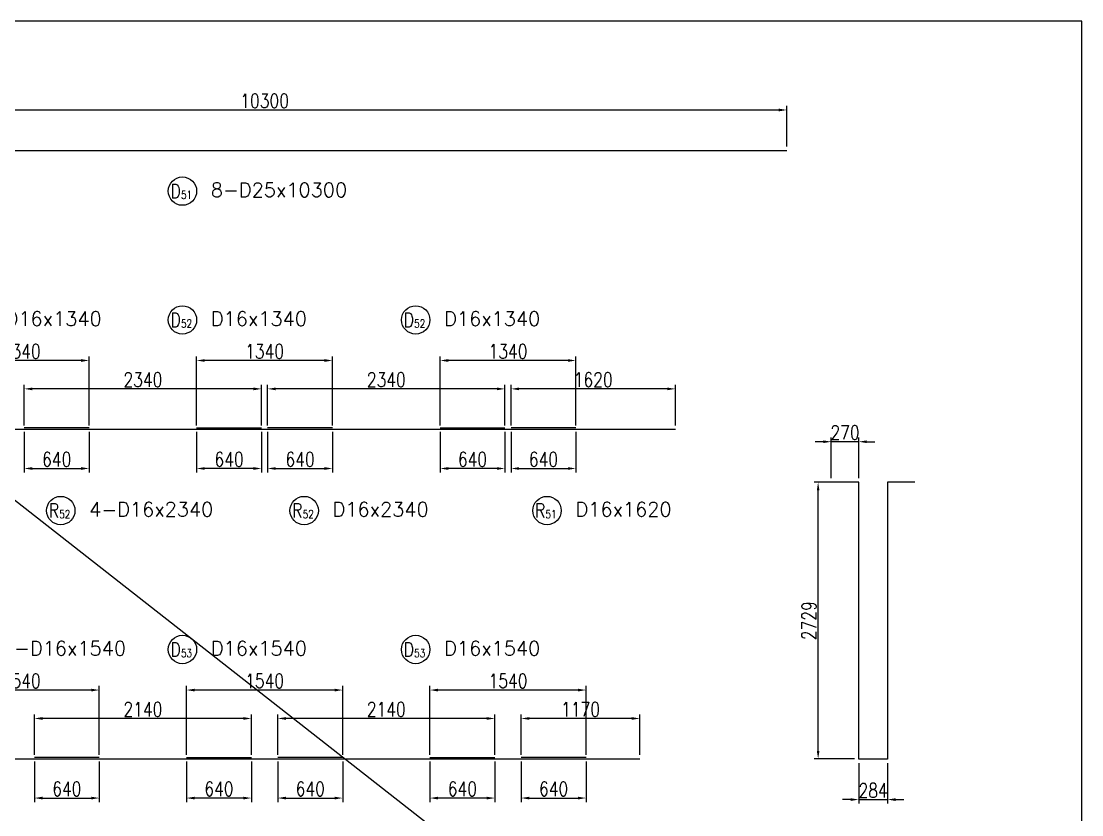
# Model space of a CAD drawing. Header units: millimetres. Extents: x -41433 to 131500, y -94900 to 39745.
# Drawn here: x 56100 to 66558, y 21383 to 29208 of the extents above; entities that cross this region are included whole.
import ezdxf
from ezdxf.enums import TextEntityAlignment as Align

# ---------------------------------------------------------------- set-up
doc = ezdxf.new("R2010")
doc.units = ezdxf.units.MM
doc.header["$LTSCALE"] = 160
doc.header["$MEASUREMENT"] = 0
doc.layers.get('DEFPOINTS').update_dxf_attribs({"color": 53, "linetype": 'CONTINUOUS'})
for name, color, linetype in [('DIM', 6, 'CONTINUOUS'), ('DIM-L', 6, 'CONTINUOUS'), ('TEKKIN-L', 2, 'CONTINUOUS'), ('TEKKIN-R', 3, 'CONTINUOUS'), ('TEKKIN-S', 3, 'CONTINUOUS'), ('TEXT', 4, 'CONTINUOUS'), ('TEXT-文字', 4, 'CONTINUOUS')]:
    doc.layers.add(name, color=color, linetype=linetype)
doc.styles.add('DIM-TEXT', font='ROMANS', dxfattribs={"width": 0.8, "bigfont": 'EXTFONT'})
doc.styles.add('MSゴシック', font='')
doc.styles.add('romans', font='romans.shx', dxfattribs={"bigfont": 'extfont.shx'})
doc.styles.get('MSゴシック').set_extended_font_data('MS Gothic')
doc.dimstyles.new('DIM40', dxfattribs={"dimscale": 40, "dimtxt": 3.5, "dimasz": 2, "dimexe": 1, "dimexo": 1, "dimgap": 0.5, "dimtad": 1, "dimdec": 0, "dimzin": 9, "dimdsep": 46, "dimtxsty": 'DIM-TEXT', "dimcen": 0, "dimclrt": 4, "dimaunit": 1, "dimadec": 4, "dimazin": 0, "dimtfac": 1, "dimtdec": 0, "dimtix": 1, "dimtmove": 2, "dimatfit": 0, "dimfxl": 1, "dimlwd": -1, "dimlwe": -1, "dimarcsym": 0})

# ---------------------------------------------------------------- blocks, each defined once
blk = doc.blocks.new('*D236')
at = {"layer": 'DEFPOINTS', "color": 0, "ltscale": 0.8, "transparency": 16777216}
for p in [(56230, 21948), (56870, 21948), (56870, 21548)]:
    blk.add_point(p, dxfattribs=at)
at = {"layer": 'DIM', "color": 0, "ltscale": 0.8, "transparency": 16777216}
for p, q in [((56230, 21908), (56230, 21508)), ((56870, 21908), (56870, 21508)), ((56310, 21548), (56790, 21548))]:
    blk.add_line(p, q, dxfattribs=at)
for points in [[(56310, 21561), (56310, 21534), (56230, 21548)], [(56790, 21561), (56790, 21534), (56870, 21548)]]:
    blk.add_solid(points, dxfattribs=at)
at = {"layer": 'DIM', "color": 4, "ltscale": 0.8, "transparency": 16777216, "insert": (56550, 21638), "char_height": 140, "attachment_point": 5, "style": 'DIM-TEXT'}
blk.add_mtext('640', dxfattribs=at)
blk = doc.blocks.new('*D237')
at = {"layer": 'DEFPOINTS', "color": 0, "ltscale": 0.8, "transparency": 16777216}
for p in [(57730, 21948), (58370, 21948), (57730, 21548)]:
    blk.add_point(p, dxfattribs=at)
at = {"layer": 'DIM', "color": 0, "ltscale": 0.8, "transparency": 16777216}
for p, q in [((57730, 21908), (57730, 21508)), ((58370, 21908), (58370, 21508)), ((58290, 21548), (57810, 21548))]:
    blk.add_line(p, q, dxfattribs=at)
for points in [[(57810, 21561), (57810, 21534), (57730, 21548)], [(58290, 21561), (58290, 21534), (58370, 21548)]]:
    blk.add_solid(points, dxfattribs=at)
at = {"layer": 'DIM', "color": 4, "ltscale": 0.8, "transparency": 16777216, "insert": (58050, 21638), "char_height": 140, "attachment_point": 5, "style": 'DIM-TEXT'}
blk.add_mtext('640', dxfattribs=at)
blk = doc.blocks.new('*D238')
at = {"layer": 'DEFPOINTS', "color": 0, "ltscale": 0.8, "transparency": 16777216}
for p in [(58630, 21948), (59270, 21948), (59270, 21548)]:
    blk.add_point(p, dxfattribs=at)
at = {"layer": 'DIM', "color": 0, "ltscale": 0.8, "transparency": 16777216}
for p, q in [((58630, 21908), (58630, 21508)), ((59270, 21908), (59270, 21508)), ((58710, 21548), (59190, 21548))]:
    blk.add_line(p, q, dxfattribs=at)
for points in [[(58710, 21561), (58710, 21534), (58630, 21548)], [(59190, 21561), (59190, 21534), (59270, 21548)]]:
    blk.add_solid(points, dxfattribs=at)
at = {"layer": 'DIM', "color": 4, "ltscale": 0.8, "transparency": 16777216, "insert": (58950, 21638), "char_height": 140, "attachment_point": 5, "style": 'DIM-TEXT'}
blk.add_mtext('640', dxfattribs=at)
blk = doc.blocks.new('*D239')
at = {"layer": 'DEFPOINTS', "color": 0, "ltscale": 0.8, "transparency": 16777216}
for p in [(60130, 21948), (60770, 21948), (60130, 21548)]:
    blk.add_point(p, dxfattribs=at)
at = {"layer": 'DIM', "color": 0, "ltscale": 0.8, "transparency": 16777216}
for p, q in [((60130, 21908), (60130, 21508)), ((60770, 21908), (60770, 21508)), ((60690, 21548), (60210, 21548))]:
    blk.add_line(p, q, dxfattribs=at)
for points in [[(60210, 21561), (60210, 21534), (60130, 21548)], [(60690, 21561), (60690, 21534), (60770, 21548)]]:
    blk.add_solid(points, dxfattribs=at)
at = {"layer": 'DIM', "color": 4, "ltscale": 0.8, "transparency": 16777216, "insert": (60450, 21638), "char_height": 140, "attachment_point": 5, "style": 'DIM-TEXT'}
blk.add_mtext('640', dxfattribs=at)
blk = doc.blocks.new('*D240')
at = {"layer": 'DEFPOINTS', "color": 0, "ltscale": 0.8, "transparency": 16777216}
for p in [(61030, 21948), (61670, 21948), (61670, 21548)]:
    blk.add_point(p, dxfattribs=at)
at = {"layer": 'DIM', "color": 0, "ltscale": 0.8, "transparency": 16777216}
for p, q in [((61030, 21908), (61030, 21508)), ((61670, 21908), (61670, 21508)), ((61110, 21548), (61590, 21548))]:
    blk.add_line(p, q, dxfattribs=at)
for points in [[(61110, 21561), (61110, 21534), (61030, 21548)], [(61590, 21561), (61590, 21534), (61670, 21548)]]:
    blk.add_solid(points, dxfattribs=at)
at = {"layer": 'DIM', "color": 4, "ltscale": 0.8, "transparency": 16777216, "insert": (61350, 21638), "char_height": 140, "attachment_point": 5, "style": 'DIM-TEXT'}
blk.add_mtext('640', dxfattribs=at)
blk = doc.blocks.new('*D242')
at = {"layer": 'DEFPOINTS', "color": 0, "ltscale": 0.8, "transparency": 16777216}
for p in [(55330, 22613), (55330, 21933), (56870, 21933)]:
    blk.add_point(p, dxfattribs=at)
at = {"layer": 'DIM', "color": 0, "ltscale": 0.8, "transparency": 16777216}
for p, q in [((55330, 21973), (55330, 22653)), ((56790, 22613), (55410, 22613)), ((56870, 21973), (56870, 22653))]:
    blk.add_line(p, q, dxfattribs=at)
for points in [[(55410, 22626), (55410, 22599), (55330, 22613)], [(56790, 22626), (56790, 22599), (56870, 22613)]]:
    blk.add_solid(points, dxfattribs=at)
at = {"layer": 'DIM', "color": 4, "ltscale": 0.8, "transparency": 16777216, "insert": (56100, 22703), "char_height": 140, "attachment_point": 5, "style": 'DIM-TEXT'}
blk.add_mtext('1540', dxfattribs=at)
blk = doc.blocks.new('*D243')
at = {"layer": 'DEFPOINTS', "color": 0, "ltscale": 0.8, "transparency": 16777216}
for p in [(56230, 22333), (56230, 21933), (58370, 21933)]:
    blk.add_point(p, dxfattribs=at)
at = {"layer": 'DIM', "color": 0, "ltscale": 0.8, "transparency": 16777216}
for p, q in [((56230, 21973), (56230, 22373)), ((58290, 22333), (56310, 22333)), ((58370, 21973), (58370, 22373))]:
    blk.add_line(p, q, dxfattribs=at)
for points in [[(56310, 22346), (56310, 22319), (56230, 22333)], [(58290, 22346), (58290, 22319), (58370, 22333)]]:
    blk.add_solid(points, dxfattribs=at)
at = {"layer": 'DIM', "color": 4, "ltscale": 0.8, "transparency": 16777216, "insert": (57300, 22423), "char_height": 140, "attachment_point": 5, "style": 'DIM-TEXT'}
blk.add_mtext('2140', dxfattribs=at)
blk = doc.blocks.new('*D244')
at = {"layer": 'DEFPOINTS', "color": 0, "ltscale": 0.8, "transparency": 16777216}
for p in [(57730, 22613), (57730, 21933), (59270, 21933)]:
    blk.add_point(p, dxfattribs=at)
at = {"layer": 'DIM', "color": 0, "ltscale": 0.8, "transparency": 16777216}
for p, q in [((57730, 21973), (57730, 22653)), ((59190, 22613), (57810, 22613)), ((59270, 21973), (59270, 22653))]:
    blk.add_line(p, q, dxfattribs=at)
for points in [[(57810, 22626), (57810, 22599), (57730, 22613)], [(59190, 22626), (59190, 22599), (59270, 22613)]]:
    blk.add_solid(points, dxfattribs=at)
at = {"layer": 'DIM', "color": 4, "ltscale": 0.8, "transparency": 16777216, "insert": (58500, 22703), "char_height": 140, "attachment_point": 5, "style": 'DIM-TEXT'}
blk.add_mtext('1540', dxfattribs=at)
blk = doc.blocks.new('*D245')
at = {"layer": 'DEFPOINTS', "color": 0, "ltscale": 0.8, "transparency": 16777216}
for p in [(58630, 22333), (58630, 21933), (60770, 21933)]:
    blk.add_point(p, dxfattribs=at)
at = {"layer": 'DIM', "color": 0, "ltscale": 0.8, "transparency": 16777216}
for p, q in [((58630, 21973), (58630, 22373)), ((60690, 22333), (58710, 22333)), ((60770, 21973), (60770, 22373))]:
    blk.add_line(p, q, dxfattribs=at)
for points in [[(58710, 22346), (58710, 22319), (58630, 22333)], [(60690, 22346), (60690, 22319), (60770, 22333)]]:
    blk.add_solid(points, dxfattribs=at)
at = {"layer": 'DIM', "color": 4, "ltscale": 0.8, "transparency": 16777216, "insert": (59700, 22423), "char_height": 140, "attachment_point": 5, "style": 'DIM-TEXT'}
blk.add_mtext('2140', dxfattribs=at)
blk = doc.blocks.new('*D246')
at = {"layer": 'DEFPOINTS', "color": 0, "ltscale": 0.8, "transparency": 16777216}
for p in [(61030, 22333), (61030, 21933), (62200, 21933)]:
    blk.add_point(p, dxfattribs=at)
at = {"layer": 'DIM', "color": 0, "ltscale": 0.8, "transparency": 16777216}
for p, q in [((61030, 21973), (61030, 22373)), ((62120, 22333), (61110, 22333)), ((62200, 21973), (62200, 22373))]:
    blk.add_line(p, q, dxfattribs=at)
for points in [[(61110, 22346), (61110, 22319), (61030, 22333)], [(62120, 22346), (62120, 22319), (62200, 22333)]]:
    blk.add_solid(points, dxfattribs=at)
at = {"layer": 'DIM', "color": 4, "ltscale": 0.8, "transparency": 16777216, "insert": (61615, 22423), "char_height": 140, "attachment_point": 5, "style": 'DIM-TEXT'}
blk.add_mtext('1170', dxfattribs=at)
blk = doc.blocks.new('*D247')
at = {"layer": 'DEFPOINTS', "color": 0, "ltscale": 0.8, "transparency": 16777216}
for p in [(60130, 22613), (60130, 21933), (61670, 21933)]:
    blk.add_point(p, dxfattribs=at)
at = {"layer": 'DIM', "color": 0, "ltscale": 0.8, "transparency": 16777216}
for p, q in [((60130, 21973), (60130, 22653)), ((61590, 22613), (60210, 22613)), ((61670, 21973), (61670, 22653))]:
    blk.add_line(p, q, dxfattribs=at)
for points in [[(60210, 22626), (60210, 22599), (60130, 22613)], [(61590, 22626), (61590, 22599), (61670, 22613)]]:
    blk.add_solid(points, dxfattribs=at)
at = {"layer": 'DIM', "color": 4, "ltscale": 0.8, "transparency": 16777216, "insert": (60900, 22703), "char_height": 140, "attachment_point": 5, "style": 'DIM-TEXT'}
blk.add_mtext('1540', dxfattribs=at)
blk = doc.blocks.new('*D248')
at = {"layer": 'DEFPOINTS', "color": 0, "ltscale": 0.8, "transparency": 16777216}
for p in [(60930, 25198), (61570, 25198), (61570, 24798)]:
    blk.add_point(p, dxfattribs=at)
at = {"layer": 'DIM', "color": 0, "ltscale": 0.8, "transparency": 16777216}
for p, q in [((60930, 25158), (60930, 24758)), ((61570, 25158), (61570, 24758)), ((61010, 24798), (61490, 24798))]:
    blk.add_line(p, q, dxfattribs=at)
for points in [[(61010, 24811), (61010, 24784), (60930, 24798)], [(61490, 24811), (61490, 24784), (61570, 24798)]]:
    blk.add_solid(points, dxfattribs=at)
at = {"layer": 'DIM', "color": 4, "ltscale": 0.8, "transparency": 16777216, "insert": (61250, 24888), "char_height": 140, "attachment_point": 5, "style": 'DIM-TEXT'}
blk.add_mtext('640', dxfattribs=at)
blk = doc.blocks.new('*D249')
at = {"layer": 'DEFPOINTS', "color": 0, "ltscale": 0.8, "transparency": 16777216}
for p in [(60230, 25198), (60870, 25198), (60230, 24798)]:
    blk.add_point(p, dxfattribs=at)
at = {"layer": 'DIM', "color": 0, "ltscale": 0.8, "transparency": 16777216}
for p, q in [((60230, 25158), (60230, 24758)), ((60870, 25158), (60870, 24758)), ((60790, 24798), (60310, 24798))]:
    blk.add_line(p, q, dxfattribs=at)
for points in [[(60310, 24811), (60310, 24784), (60230, 24798)], [(60790, 24811), (60790, 24784), (60870, 24798)]]:
    blk.add_solid(points, dxfattribs=at)
at = {"layer": 'DIM', "color": 4, "ltscale": 0.8, "transparency": 16777216, "insert": (60550, 24888), "char_height": 140, "attachment_point": 5, "style": 'DIM-TEXT'}
blk.add_mtext('640', dxfattribs=at)
blk = doc.blocks.new('*D250')
at = {"layer": 'DEFPOINTS', "color": 0, "ltscale": 0.8, "transparency": 16777216}
for p in [(58530, 25198), (59170, 25198), (59170, 24798)]:
    blk.add_point(p, dxfattribs=at)
at = {"layer": 'DIM', "color": 0, "ltscale": 0.8, "transparency": 16777216}
for p, q in [((58530, 25158), (58530, 24758)), ((59170, 25158), (59170, 24758)), ((58610, 24798), (59090, 24798))]:
    blk.add_line(p, q, dxfattribs=at)
for points in [[(58610, 24811), (58610, 24784), (58530, 24798)], [(59090, 24811), (59090, 24784), (59170, 24798)]]:
    blk.add_solid(points, dxfattribs=at)
at = {"layer": 'DIM', "color": 4, "ltscale": 0.8, "transparency": 16777216, "insert": (58850, 24888), "char_height": 140, "attachment_point": 5, "style": 'DIM-TEXT'}
blk.add_mtext('640', dxfattribs=at)
blk = doc.blocks.new('*D251')
at = {"layer": 'DEFPOINTS', "color": 0, "ltscale": 0.8, "transparency": 16777216}
for p in [(57830, 25198), (58470, 25198), (57830, 24798)]:
    blk.add_point(p, dxfattribs=at)
at = {"layer": 'DIM', "color": 0, "ltscale": 0.8, "transparency": 16777216}
for p, q in [((57830, 25158), (57830, 24758)), ((58470, 25158), (58470, 24758)), ((58390, 24798), (57910, 24798))]:
    blk.add_line(p, q, dxfattribs=at)
for points in [[(57910, 24811), (57910, 24784), (57830, 24798)], [(58390, 24811), (58390, 24784), (58470, 24798)]]:
    blk.add_solid(points, dxfattribs=at)
at = {"layer": 'DIM', "color": 4, "ltscale": 0.8, "transparency": 16777216, "insert": (58150, 24888), "char_height": 140, "attachment_point": 5, "style": 'DIM-TEXT'}
blk.add_mtext('640', dxfattribs=at)
blk = doc.blocks.new('*D252')
at = {"layer": 'DEFPOINTS', "color": 0, "ltscale": 0.8, "transparency": 16777216}
for p in [(56130, 25198), (56770, 25198), (56770, 24798)]:
    blk.add_point(p, dxfattribs=at)
at = {"layer": 'DIM', "color": 0, "ltscale": 0.8, "transparency": 16777216}
for p, q in [((56130, 25158), (56130, 24758)), ((56770, 25158), (56770, 24758)), ((56210, 24798), (56690, 24798))]:
    blk.add_line(p, q, dxfattribs=at)
for points in [[(56210, 24811), (56210, 24784), (56130, 24798)], [(56690, 24811), (56690, 24784), (56770, 24798)]]:
    blk.add_solid(points, dxfattribs=at)
at = {"layer": 'DIM', "color": 4, "ltscale": 0.8, "transparency": 16777216, "insert": (56450, 24888), "char_height": 140, "attachment_point": 5, "style": 'DIM-TEXT'}
blk.add_mtext('640', dxfattribs=at)
blk = doc.blocks.new('*D255')
at = {"layer": 'DEFPOINTS', "color": 0, "ltscale": 0.8, "transparency": 16777216}
for p in [(55430, 25863), (55430, 25183), (56770, 25183)]:
    blk.add_point(p, dxfattribs=at)
at = {"layer": 'DIM', "color": 0, "ltscale": 0.8, "transparency": 16777216}
for p, q in [((55430, 25223), (55430, 25903)), ((56690, 25863), (55510, 25863)), ((56770, 25223), (56770, 25903))]:
    blk.add_line(p, q, dxfattribs=at)
for points in [[(55510, 25876), (55510, 25849), (55430, 25863)], [(56690, 25876), (56690, 25849), (56770, 25863)]]:
    blk.add_solid(points, dxfattribs=at)
at = {"layer": 'DIM', "color": 4, "ltscale": 0.8, "transparency": 16777216, "insert": (56100, 25953), "char_height": 140, "attachment_point": 5, "style": 'DIM-TEXT'}
blk.add_mtext('1340', dxfattribs=at)
blk = doc.blocks.new('*D256')
at = {"layer": 'DEFPOINTS', "color": 0, "ltscale": 0.8, "transparency": 16777216}
for p in [(56130, 25583), (56130, 25183), (58470, 25183)]:
    blk.add_point(p, dxfattribs=at)
at = {"layer": 'DIM', "color": 0, "ltscale": 0.8, "transparency": 16777216}
for p, q in [((56130, 25223), (56130, 25623)), ((58470, 25223), (58470, 25623)), ((58390, 25583), (56210, 25583))]:
    blk.add_line(p, q, dxfattribs=at)
for points in [[(56210, 25596), (56210, 25569), (56130, 25583)], [(58390, 25596), (58390, 25569), (58470, 25583)]]:
    blk.add_solid(points, dxfattribs=at)
at = {"layer": 'DIM', "color": 4, "ltscale": 0.8, "transparency": 16777216, "insert": (57300, 25673), "char_height": 140, "attachment_point": 5, "style": 'DIM-TEXT'}
blk.add_mtext('2340', dxfattribs=at)
blk = doc.blocks.new('*D257')
at = {"layer": 'DEFPOINTS', "color": 0, "ltscale": 0.8, "transparency": 16777216}
for p in [(57830, 25863), (57830, 25183), (59170, 25183)]:
    blk.add_point(p, dxfattribs=at)
at = {"layer": 'DIM', "color": 0, "ltscale": 0.8, "transparency": 16777216}
for p, q in [((57830, 25223), (57830, 25903)), ((59090, 25863), (57910, 25863)), ((59170, 25223), (59170, 25903))]:
    blk.add_line(p, q, dxfattribs=at)
for points in [[(57910, 25876), (57910, 25849), (57830, 25863)], [(59090, 25876), (59090, 25849), (59170, 25863)]]:
    blk.add_solid(points, dxfattribs=at)
at = {"layer": 'DIM', "color": 4, "ltscale": 0.8, "transparency": 16777216, "insert": (58500, 25953), "char_height": 140, "attachment_point": 5, "style": 'DIM-TEXT'}
blk.add_mtext('1340', dxfattribs=at)
blk = doc.blocks.new('*D258')
at = {"layer": 'DEFPOINTS', "color": 0, "ltscale": 0.8, "transparency": 16777216}
for p in [(58530, 25583), (58530, 25183), (60870, 25183)]:
    blk.add_point(p, dxfattribs=at)
at = {"layer": 'DIM', "color": 0, "ltscale": 0.8, "transparency": 16777216}
for p, q in [((58530, 25223), (58530, 25623)), ((60870, 25223), (60870, 25623)), ((60790, 25583), (58610, 25583))]:
    blk.add_line(p, q, dxfattribs=at)
for points in [[(58610, 25596), (58610, 25569), (58530, 25583)], [(60790, 25596), (60790, 25569), (60870, 25583)]]:
    blk.add_solid(points, dxfattribs=at)
at = {"layer": 'DIM', "color": 4, "ltscale": 0.8, "transparency": 16777216, "insert": (59700, 25673), "char_height": 140, "attachment_point": 5, "style": 'DIM-TEXT'}
blk.add_mtext('2340', dxfattribs=at)
blk = doc.blocks.new('*D259')
at = {"layer": 'DEFPOINTS', "color": 0, "ltscale": 0.8, "transparency": 16777216}
for p in [(60930, 25583), (60930, 25183), (62550, 25183)]:
    blk.add_point(p, dxfattribs=at)
at = {"layer": 'DIM', "color": 0, "ltscale": 0.8, "transparency": 16777216}
for p, q in [((60930, 25223), (60930, 25623)), ((62550, 25223), (62550, 25623)), ((62470, 25583), (61010, 25583))]:
    blk.add_line(p, q, dxfattribs=at)
for points in [[(61010, 25596), (61010, 25569), (60930, 25583)], [(62470, 25596), (62470, 25569), (62550, 25583)]]:
    blk.add_solid(points, dxfattribs=at)
at = {"layer": 'DIM', "color": 4, "ltscale": 0.8, "transparency": 16777216, "insert": (61740, 25673), "char_height": 140, "attachment_point": 5, "style": 'DIM-TEXT'}
blk.add_mtext('1620', dxfattribs=at)
blk = doc.blocks.new('*D260')
at = {"layer": 'DEFPOINTS', "color": 0, "ltscale": 0.8, "transparency": 16777216}
for p in [(60230, 25863), (60230, 25183), (61570, 25183)]:
    blk.add_point(p, dxfattribs=at)
at = {"layer": 'DIM', "color": 0, "ltscale": 0.8, "transparency": 16777216}
for p, q in [((60230, 25223), (60230, 25903)), ((61490, 25863), (60310, 25863)), ((61570, 25223), (61570, 25903))]:
    blk.add_line(p, q, dxfattribs=at)
for points in [[(60310, 25876), (60310, 25849), (60230, 25863)], [(61490, 25876), (61490, 25849), (61570, 25863)]]:
    blk.add_solid(points, dxfattribs=at)
at = {"layer": 'DIM', "color": 4, "ltscale": 0.8, "transparency": 16777216, "insert": (60900, 25953), "char_height": 140, "attachment_point": 5, "style": 'DIM-TEXT'}
blk.add_mtext('1340', dxfattribs=at)
blk = doc.blocks.new('加工図文字列（JR）')
at = {"layer": 'TEXT-文字', "color": 6}
blk.add_circle((0, 0), 3.5, dxfattribs=at)
at = {"layer": 'DEFPOINTS', "ltscale": 100, "style": 'MSゴシック'}
for tag, p in [('加工図_圧接鉄筋', (57.81, -4.14)), ('加工図_圧接個数', (62.62, -4.14)), ('加工図_加工形状', (68.3, -4.14)), ('加工図_施工分け2', (73.3, -4.14))]:
    blk.add_attdef(tag, text='', height=4, dxfattribs=at).set_placement(p, align=Align.BOTTOM_LEFT)
at = {"layer": 'TEXT-文字', "color": 4, "style": 'romans', "width": 0.8}
for tag, height, p in [('加工図_平均長', 3.5, (33.63, 3.03)), ('加工図_副記号', 2, (0.5, 0)), ('加工図_文字列', 3.5, (7, -2.5))]:
    blk.add_attdef(tag, text='', height=height, dxfattribs=at).set_placement(p, align=Align.BOTTOM_LEFT)
at = {"layer": 'TEXT-文字', "color": 4, "ltscale": 100, "style": 'romans', "width": 0.8}
blk.add_attdef('加工図_施工分け', text='', height=3.5, dxfattribs=at).set_placement((-5.5, 0), align=Align.MIDDLE_RIGHT)
at = {"layer": 'TEXT-文字', "color": 4, "style": 'romans', "width": 0.8}
blk.add_attdef('加工図_主記号', text='', height=3.5, dxfattribs=at).set_placement((-1.7, 0), align=Align.MIDDLE_CENTER)
for tag, p in [('加工図_番号', (1, -2.5)), ('加工図_枝番', (4.5, -2.5))]:
    blk.add_attdef(tag, text='', height=2, dxfattribs=at).set_placement(p, align=Align.BOTTOM_CENTER)
blk = doc.blocks.new('*D494')
at = {"layer": 'DEFPOINTS', "color": 0, "transparency": 16777216}
for p in [(64088, 25062), (64088, 24662), (64358, 24662)]:
    blk.add_point(p, dxfattribs=at)
at = {"layer": 'DIM', "color": 0, "transparency": 16777216}
for p, q in [((64088, 24702), (64088, 25102)), ((64358, 24702), (64358, 25102)), ((64008, 25062), (63928, 25062)), ((64358, 25062), (64088, 25062)), ((64438, 25062), (64518, 25062))]:
    blk.add_line(p, q, dxfattribs=at)
for points in [[(64008, 25075), (64008, 25048), (64088, 25062)], [(64438, 25075), (64438, 25048), (64358, 25062)]]:
    blk.add_solid(points, dxfattribs=at)
at = {"layer": 'DIM', "color": 4, "transparency": 16777216, "insert": (64223, 25152), "char_height": 140, "attachment_point": 5, "style": 'DIM-TEXT'}
blk.add_mtext('270', dxfattribs=at)
blk = doc.blocks.new('*D495')
at = {"layer": 'DEFPOINTS', "color": 0, "transparency": 16777216}
for p in [(63958, 24662), (64358, 24662), (64358, 21933)]:
    blk.add_point(p, dxfattribs=at)
at = {"layer": 'DIM', "color": 0, "transparency": 16777216}
for p, q in [((64318, 24662), (63918, 24662)), ((63958, 22013), (63958, 24582)), ((64318, 21933), (63918, 21933))]:
    blk.add_line(p, q, dxfattribs=at)
for points in [[(63945, 24582), (63971, 24582), (63958, 24662)], [(63945, 22013), (63971, 22013), (63958, 21933)]]:
    blk.add_solid(points, dxfattribs=at)
at = {"layer": 'DIM', "color": 4, "transparency": 16777216, "insert": (63868, 23297), "char_height": 140, "attachment_point": 5, "rotation": 90, "style": 'DIM-TEXT'}
blk.add_mtext('2729', dxfattribs=at)
blk = doc.blocks.new('*D496')
at = {"layer": 'DEFPOINTS', "color": 0, "transparency": 16777216}
for p in [(64358, 21933), (64642, 21933), (64642, 21533)]:
    blk.add_point(p, dxfattribs=at)
at = {"layer": 'DIM', "color": 0, "transparency": 16777216}
for p, q in [((64358, 21893), (64358, 21493)), ((64642, 21893), (64642, 21493)), ((64278, 21533), (64198, 21533)), ((64358, 21533), (64642, 21533)), ((64722, 21533), (64802, 21533))]:
    blk.add_line(p, q, dxfattribs=at)
for points in [[(64278, 21546), (64278, 21519), (64358, 21533)], [(64722, 21546), (64722, 21519), (64642, 21533)]]:
    blk.add_solid(points, dxfattribs=at)
at = {"layer": 'DIM', "color": 4, "transparency": 16777216, "insert": (64500, 21623), "char_height": 140, "attachment_point": 5, "style": 'DIM-TEXT'}
blk.add_mtext('284', dxfattribs=at)
blk = doc.blocks.new('*D1329')
at = {"layer": 'DEFPOINTS', "color": 0, "ltscale": 0.8, "transparency": 16777216}
for p in [(63650, 28333), (53350, 27933), (63650, 27933)]:
    blk.add_point(p, dxfattribs=at)
at = {"layer": 'DIM', "color": 0, "ltscale": 0.8, "transparency": 16777216}
for p, q in [((53350, 27973), (53350, 28373)), ((63650, 27973), (63650, 28373)), ((53430, 28333), (63570, 28333))]:
    blk.add_line(p, q, dxfattribs=at)
for points in [[(53430, 28346), (53430, 28319), (53350, 28333)], [(63570, 28346), (63570, 28319), (63650, 28333)]]:
    blk.add_solid(points, dxfattribs=at)
at = {"layer": 'DIM', "color": 4, "ltscale": 0.8, "transparency": 16777216, "insert": (58500, 28423), "char_height": 140, "attachment_point": 5, "style": 'DIM-TEXT'}
blk.add_mtext('10300', dxfattribs=at)

msp = doc.modelspace()

# ---------------------------------------------------------------- linework, layer by layer
at = {"layer": 'DEFPOINTS'}
msp.add_line((50000, 29208.35), (66557.77, 16250), dxfattribs=at)
at = {"layer": 'DEFPOINTS', "flags": 128}
msp.add_lwpolyline([(50000, 16250), (66557.77, 16250), (66557.77, 29208.35), (50000, 29208.35)], close=True, dxfattribs=at)
at = {"layer": 'TEKKIN-L', "ltscale": 0.8}
for p, q in [((53350, 27932.8), (63650, 27932.8)), ((56770, 25182.8), (55430, 25182.8)), ((58470, 25182.8), (56130, 25182.8)), ((59170, 25182.8), (57830, 25182.8)), ((60870, 25182.8), (58530, 25182.8)), ((61570, 25182.8), (60230, 25182.8)), ((62550, 25182.8), (60930, 25182.8)), ((56870, 21932.8), (55330, 21932.8)), ((58370, 21932.8), (56230, 21932.8)), ((59270, 21932.8), (57730, 21932.8)), ((60770, 21932.8), (58630, 21932.8)), ((61670, 21932.8), (60130, 21932.8)), ((62200, 21932.8), (61030, 21932.8))]:
    msp.add_line(p, q, dxfattribs=at)
at = {"layer": 'TEKKIN-R', "ltscale": 0.8}
for p, q in [((56770, 25197.8), (56130, 25197.8)), ((57830, 25197.8), (58470, 25197.8)), ((59170, 25197.8), (58530, 25197.8)), ((60230, 25197.8), (60870, 25197.8)), ((61570, 25197.8), (60930, 25197.8)), ((56870, 21947.8), (56230, 21947.8)), ((57730, 21947.8), (58370, 21947.8)), ((59270, 21947.8), (58630, 21947.8)), ((60130, 21947.8), (60770, 21947.8)), ((61670, 21947.8), (61030, 21947.8))]:
    msp.add_line(p, q, dxfattribs=at)
at = {"layer": 'TEKKIN-S'}
for p, q in [((64358, 24661.8), (64088, 24661.8)), ((64358, 21932.8), (64358, 24661.8)), ((64912, 24661.8), (64642, 24661.8)), ((64642, 24661.8), (64642, 21932.8)), ((64642, 21932.8), (64358, 21932.8))]:
    msp.add_line(p, q, dxfattribs=at)

# ---------------------------------------------------------------- block references
at = {"layer": 'DIM-L', "ltscale": 0.8}
ref = msp.add_blockref('加工図文字列（JR）', (57690, 27532.8), dxfattribs=dict(at, xscale=40, yscale=40, zscale=40))
ref.add_attrib('加工図_主記号', 'D', dxfattribs={"layer": 'TEXT', "height": 140, "style": 'romans', "width": 0.8}).set_placement((57622, 27532.8), align=Align.MIDDLE_CENTER)
ref.add_attrib('加工図_番号', '51', dxfattribs={"layer": 'TEXT', "height": 80, "style": 'romans', "width": 0.8}).set_placement((57730, 27432.8), align=Align.BOTTOM_CENTER)
ref.add_attrib('加工図_文字列', '8-D25x10300', dxfattribs={"layer": 'TEXT', "height": 140, "style": 'romans'}).set_placement((57970, 27432.8), align=Align.BOTTOM_LEFT)
ref = msp.add_blockref('加工図文字列（JR）', (55390, 26262.8), dxfattribs=dict(at, xscale=40, yscale=40, zscale=40))
ref.add_attrib('加工図_主記号', 'D', dxfattribs={"layer": 'TEXT', "height": 140, "style": 'romans', "width": 0.8}).set_placement((55322, 26262.8), align=Align.MIDDLE_CENTER)
ref.add_attrib('加工図_番号', '52', dxfattribs={"layer": 'TEXT', "height": 80, "style": 'romans', "width": 0.8}).set_placement((55430, 26162.8), align=Align.BOTTOM_CENTER)
ref.add_attrib('加工図_文字列', '6-D16x1340', dxfattribs={"layer": 'TEXT', "height": 140, "style": 'romans'}).set_placement((55670, 26162.8), align=Align.BOTTOM_LEFT)
ref = msp.add_blockref('加工図文字列（JR）', (57690, 26262.8), dxfattribs=dict(at, xscale=40, yscale=40, zscale=40))
ref.add_attrib('加工図_主記号', 'D', dxfattribs={"layer": 'TEXT', "height": 140, "style": 'romans', "width": 0.8}).set_placement((57622, 26262.8), align=Align.MIDDLE_CENTER)
ref.add_attrib('加工図_番号', '52', dxfattribs={"layer": 'TEXT', "height": 80, "style": 'romans', "width": 0.8}).set_placement((57730, 26162.8), align=Align.BOTTOM_CENTER)
ref.add_attrib('加工図_文字列', 'D16x1340', dxfattribs={"layer": 'TEXT', "height": 140, "style": 'romans'}).set_placement((57970, 26162.8), align=Align.BOTTOM_LEFT)
ref = msp.add_blockref('加工図文字列（JR）', (59990, 26262.8), dxfattribs=dict(at, xscale=40, yscale=40, zscale=40))
ref.add_attrib('加工図_主記号', 'D', dxfattribs={"layer": 'TEXT', "height": 140, "style": 'romans', "width": 0.8}).set_placement((59922, 26262.8), align=Align.MIDDLE_CENTER)
ref.add_attrib('加工図_番号', '52', dxfattribs={"layer": 'TEXT', "height": 80, "style": 'romans', "width": 0.8}).set_placement((60030, 26162.8), align=Align.BOTTOM_CENTER)
ref.add_attrib('加工図_文字列', 'D16x1340', dxfattribs={"layer": 'TEXT', "height": 140, "style": 'romans'}).set_placement((60270, 26162.8), align=Align.BOTTOM_LEFT)
ref = msp.add_blockref('加工図文字列（JR）', (56490, 24382.8), dxfattribs=dict(at, xscale=40, yscale=40, zscale=40))
ref.add_attrib('加工図_主記号', 'R', dxfattribs={"layer": 'TEXT', "height": 140, "style": 'romans', "width": 0.8}).set_placement((56422, 24382.8), align=Align.MIDDLE_CENTER)
ref.add_attrib('加工図_番号', '52', dxfattribs={"layer": 'TEXT', "height": 80, "style": 'romans', "width": 0.8}).set_placement((56530, 24282.8), align=Align.BOTTOM_CENTER)
ref.add_attrib('加工図_文字列', '4-D16x2340', dxfattribs={"layer": 'TEXT', "height": 140, "style": 'romans'}).set_placement((56770, 24282.8), align=Align.BOTTOM_LEFT)
ref = msp.add_blockref('加工図文字列（JR）', (58890, 24382.8), dxfattribs=dict(at, xscale=40, yscale=40, zscale=40))
ref.add_attrib('加工図_主記号', 'R', dxfattribs={"layer": 'TEXT', "height": 140, "style": 'romans', "width": 0.8}).set_placement((58822, 24382.8), align=Align.MIDDLE_CENTER)
ref.add_attrib('加工図_番号', '52', dxfattribs={"layer": 'TEXT', "height": 80, "style": 'romans', "width": 0.8}).set_placement((58930, 24282.8), align=Align.BOTTOM_CENTER)
ref.add_attrib('加工図_文字列', 'D16x2340', dxfattribs={"layer": 'TEXT', "height": 140, "style": 'romans'}).set_placement((59170, 24282.8), align=Align.BOTTOM_LEFT)
ref = msp.add_blockref('加工図文字列（JR）', (61285, 24382.8), dxfattribs=dict(at, xscale=40, yscale=40, zscale=40))
ref.add_attrib('加工図_主記号', 'R', dxfattribs={"layer": 'TEXT', "height": 140, "style": 'romans', "width": 0.8}).set_placement((61217, 24382.8), align=Align.MIDDLE_CENTER)
ref.add_attrib('加工図_番号', '51', dxfattribs={"layer": 'TEXT', "height": 80, "style": 'romans', "width": 0.8}).set_placement((61325, 24282.8), align=Align.BOTTOM_CENTER)
ref.add_attrib('加工図_文字列', 'D16x1620', dxfattribs={"layer": 'TEXT', "height": 140, "style": 'romans'}).set_placement((61565, 24282.8), align=Align.BOTTOM_LEFT)
ref = msp.add_blockref('加工図文字列（JR）', (55390, 23012.8), dxfattribs=dict(at, xscale=40, yscale=40, zscale=40))
ref.add_attrib('加工図_主記号', 'D', dxfattribs={"layer": 'TEXT', "height": 140, "style": 'romans', "width": 0.8}).set_placement((55322, 23012.8), align=Align.MIDDLE_CENTER)
ref.add_attrib('加工図_番号', '53', dxfattribs={"layer": 'TEXT', "height": 80, "style": 'romans', "width": 0.8}).set_placement((55430, 22912.8), align=Align.BOTTOM_CENTER)
ref.add_attrib('加工図_文字列', '102-D16x1540', dxfattribs={"layer": 'TEXT', "height": 140, "style": 'romans'}).set_placement((55670, 22912.8), align=Align.BOTTOM_LEFT)
ref = msp.add_blockref('加工図文字列（JR）', (57690, 23012.8), dxfattribs=dict(at, xscale=40, yscale=40, zscale=40))
ref.add_attrib('加工図_主記号', 'D', dxfattribs={"layer": 'TEXT', "height": 140, "style": 'romans', "width": 0.8}).set_placement((57622, 23012.8), align=Align.MIDDLE_CENTER)
ref.add_attrib('加工図_番号', '53', dxfattribs={"layer": 'TEXT', "height": 80, "style": 'romans', "width": 0.8}).set_placement((57730, 22912.8), align=Align.BOTTOM_CENTER)
ref.add_attrib('加工図_文字列', 'D16x1540', dxfattribs={"layer": 'TEXT', "height": 140, "style": 'romans'}).set_placement((57970, 22912.8), align=Align.BOTTOM_LEFT)
ref = msp.add_blockref('加工図文字列（JR）', (59990, 23012.8), dxfattribs=dict(at, xscale=40, yscale=40, zscale=40))
ref.add_attrib('加工図_主記号', 'D', dxfattribs={"layer": 'TEXT', "height": 140, "style": 'romans', "width": 0.8}).set_placement((59922, 23012.8), align=Align.MIDDLE_CENTER)
ref.add_attrib('加工図_番号', '53', dxfattribs={"layer": 'TEXT', "height": 80, "style": 'romans', "width": 0.8}).set_placement((60030, 22912.8), align=Align.BOTTOM_CENTER)
ref.add_attrib('加工図_文字列', 'D16x1540', dxfattribs={"layer": 'TEXT', "height": 140, "style": 'romans'}).set_placement((60270, 22912.8), align=Align.BOTTOM_LEFT)

# ---------------------------------------------------------------- dimensions: what is measured, and where the dimension line sits
at = {"layer": 'DIM', "ltscale": 0.8}
for p1, p2, distance, picture, middle in [((53350, 27932.8), (63650, 27932.8), 400, '*D1329', (58500, 28422.8)), ((56770, 25182.8), (55430, 25182.8), -680, '*D255', (56100, 25952.8)), ((59170, 25182.8), (57830, 25182.8), -680, '*D257', (58500, 25952.8)), ((61570, 25182.8), (60230, 25182.8), -680, '*D260', (60900, 25952.8)), ((58470, 25182.8), (56130, 25182.8), -400, '*D256', (57300, 25672.8)), ((60870, 25182.8), (58530, 25182.8), -400, '*D258', (59700, 25672.8)), ((62550, 25182.8), (60930, 25182.8), -400, '*D259', (61740, 25672.8)), ((56130, 25197.8), (56770, 25197.8), -400, '*D252', (56450, 24887.8)), ((58470, 25197.8), (57830, 25197.8), 400, '*D251', (58150, 24887.8)), ((58530, 25197.8), (59170, 25197.8), -400, '*D250', (58850, 24887.8)), ((60870, 25197.8), (60230, 25197.8), 400, '*D249', (60550, 24887.8)), ((60930, 25197.8), (61570, 25197.8), -400, '*D248', (61250, 24887.8)), ((56870, 21932.8), (55330, 21932.8), -680, '*D242', (56100, 22702.8)), ((59270, 21932.8), (57730, 21932.8), -680, '*D244', (58500, 22702.8)), ((61670, 21932.8), (60130, 21932.8), -680, '*D247', (60900, 22702.8)), ((58370, 21932.8), (56230, 21932.8), -400, '*D243', (57300, 22422.8)), ((60770, 21932.8), (58630, 21932.8), -400, '*D245', (59700, 22422.8)), ((62200, 21932.8), (61030, 21932.8), -400, '*D246', (61615, 22422.8)), ((56230, 21947.8), (56870, 21947.8), -400, '*D236', (56550, 21637.8)), ((58370, 21947.8), (57730, 21947.8), 400, '*D237', (58050, 21637.8)), ((58630, 21947.8), (59270, 21947.8), -400, '*D238', (58950, 21637.8)), ((60770, 21947.8), (60130, 21947.8), 400, '*D239', (60450, 21637.8)), ((61030, 21947.8), (61670, 21947.8), -400, '*D240', (61350, 21637.8))]:
    dim = msp.add_aligned_dim(p1=p1, p2=p2, distance=distance, dimstyle='DIM40', dxfattribs=at)
    dim.commit()
    dim.dimension.update_dxf_attribs({"geometry": picture, "text_midpoint": middle})
at = {"layer": 'DIM'}
for p1, p2, distance, picture, middle in [((64358, 24661.8), (64088, 24661.8), -400, '*D494', (64223, 25151.8)), ((64358, 21932.8), (64358, 24661.8), 400, '*D495', (63868, 23297.3)), ((64358, 21932.8), (64642, 21932.8), -400, '*D496', (64500, 21622.8))]:
    dim = msp.add_aligned_dim(p1=p1, p2=p2, distance=distance, dimstyle='DIM40', override={"dimfxl": 0, "dimarcsym": 2}, dxfattribs=at)
    dim.commit()
    dim.dimension.update_dxf_attribs({"geometry": picture, "text_midpoint": middle})

doc.saveas('drawing.dxf')
